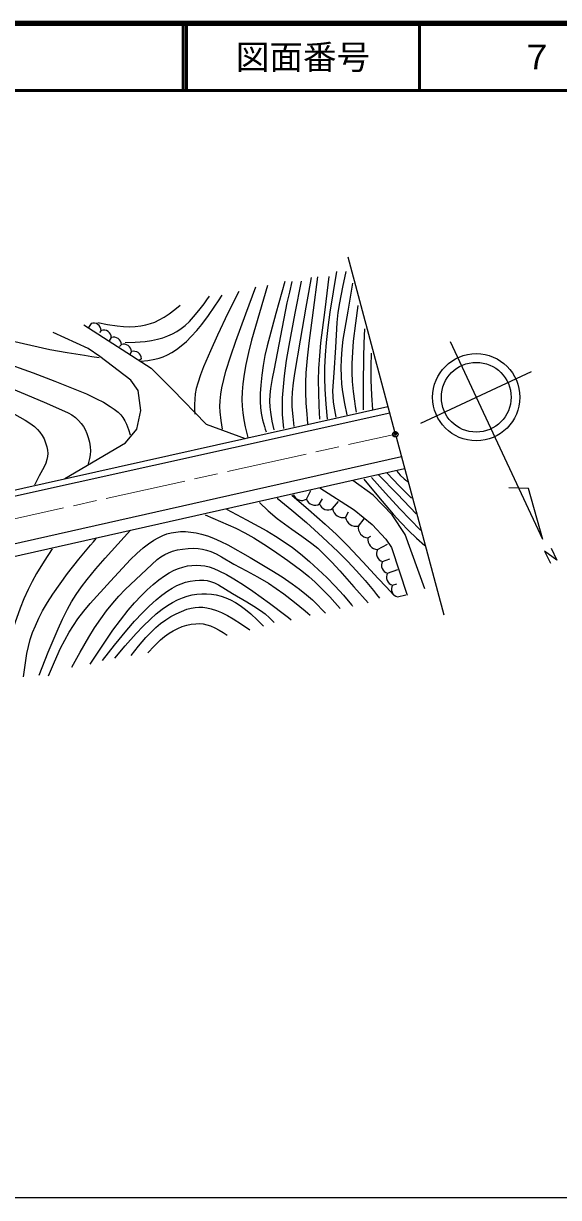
# Model space of a CAD drawing. Units: millimetres, scale not verified. Extents: x 40000 to 680000, y 20000 to 380000.
# Drawn here: x 484975 to 564699, y 205000 to 380000 of the extents above; entities that cross this region are included whole.
import ezdxf
from ezdxf.enums import TextEntityAlignment as Align

# ---------------------------------------------------------------- set-up
doc = ezdxf.new("R2010")
doc.units = ezdxf.units.MM
doc.header["$LTSCALE"] = 1000
doc.header["$PDMODE"] = 32
doc.header["$PDSIZE"] = 500
doc.linetypes.add('CHAIN', pattern=[18.5, 12, -1.5, 3.5, -1.5])
for name, color, linetype, lineweight in [('M-BGD', 7, 'Continuous', 25), ('M-BMK', 2, 'CHAIN', 13), ('M-BMK-OTRS', 5, 'Continuous', 25), ('M-BMK-SRVR', 3, 'Continuous', 25), ('M-TTL', 2, 'Continuous', 140), ('M-TTL-BAND', 7, 'Continuous', 25), ('M-TTL-LINE', 7, 'Continuous', 50)]:
    doc.layers.add(name, color=color, linetype=linetype, lineweight=lineweight)
doc.layers.add('M-OTRS', color=6, linetype='Continuous')
doc.layers.add('M-TTL-TXT', color=7, linetype='Continuous')
doc.styles.add('ＭＳ ゴシック', font='')
doc.styles.get('ＭＳ ゴシック').set_extended_font_data('MS Gothic')

msp = doc.modelspace()

# ---------------------------------------------------------------- linework, layer by layer
at = {"layer": 'M-BGD'}
for p, q in [((493991, 335066), (503987, 328602)), ((495051, 335289), (494658, 334699)), ((494594, 331532), (489380, 333945)), ((496554, 334237), (496279, 333962)), ((498058, 333186), (497753, 332684)), ((496361, 330369), (494594, 331532)), ((499562, 332134), (499277, 331849)), ((501065, 331083), (500751, 330572)), ((500971, 326836), (496361, 330369)), ((502569, 330031), (502274, 329834)), ((503987, 328602), (507176, 325457)), ((502048, 325284), (500971, 326836)), ((502479, 322311), (502048, 325284)), ((507176, 325457), (512174, 320286)), ((440317, 300807), (539276, 322902)), ((501876, 319553), (502479, 322311)), ((539545, 321904), (441403, 300183)), ((512174, 320286), (518015, 318155)), ((500152, 317485), (501876, 319553)), ((491139, 312154), (500152, 317485)), ((444077, 293531), (541283, 315439)), ((541772, 313620), (443711, 291500)), ((537094, 309680), (534073, 311883)), ((527143, 309101), (527791, 310366)), ((529151, 310773), (534263, 307488)), ((529087, 308391), (529550, 309163)), ((531031, 307681), (531911, 308746)), ((539925, 306770), (537094, 309680)), ((532952, 306385), (533392, 307218)), ((534263, 307488), (536935, 305335)), ((541839, 303819), (539925, 306770)), ((534873, 305089), (535753, 306154)), ((536935, 305335), (538968, 303142)), ((536308, 303330), (536725, 303562)), ((538968, 303142), (539805, 301866)), ((544789, 295726), (541839, 303819)), ((537743, 301571), (539225, 302404)), ((539805, 301866), (542158, 294809)), ((538484, 299812), (539549, 300182)), ((539225, 298053), (540752, 298609)), ((539965, 296294), (540613, 296479)), ((540706, 294535), (541956, 294859))]:
    msp.add_line(p, q, dxfattribs=at)
for points in [[(530289, 321013), (530073, 323261), (529918, 325512), (529875, 327120), (529893, 328739), (529977, 330578), (530123, 332424), (530372, 334704), (530681, 336974), (531159, 340006), (531677, 343039)], [(533018, 343039), (532506, 340696), (532054, 338347), (531833, 336898), (531670, 335432), (531488, 331694), (531244, 327942), (531111, 326583), (531038, 325229), (531053, 324395), (531129, 323565), (531309, 322432), (531534, 321300)], [(523919, 341517), (522568, 336761), (521270, 331972), (520941, 330500), (520670, 329008), (520472, 327555), (520333, 326092), (520260, 324849), (520248, 323605), (520295, 322767), (520402, 321927), (520611, 320934), (520883, 319940), (521003, 319536), (521128, 319123)], [(522340, 319433), (522045, 320737), (521811, 322043), (521723, 322860), (521694, 323689), (521729, 324639), (521826, 325591), (522061, 327059), (522359, 328536), (523325, 333451), (524287, 338338), (524649, 339947), (525022, 341555)], [(526362, 341603), (525409, 336809), (524514, 332003), (524137, 329746), (523820, 327480), (523646, 325841), (523532, 324194), (523499, 322954), (523526, 321706), (523606, 320662), (523729, 319625)], [(525309, 319912), (525139, 321393), (525028, 322883), (525018, 323968), (525068, 325053), (525203, 326445), (525401, 327845), (526267, 332782), (527107, 337704), (527496, 339917), (527895, 342130)], [(528805, 342225), (528144, 337286), (527513, 332324), (527261, 330135), (527067, 327933), (526997, 326497), (526986, 325052), (527054, 323419), (527182, 321786), (527249, 321069), (527320, 320343)], [(530477, 342285), (529856, 337340), (529257, 332376), (529072, 330476), (528946, 328561), (528900, 326784), (528914, 324995), (528982, 322999), (529082, 321006)], [(533210, 321684), (532853, 323376), (532556, 325078), (532419, 326238), (532342, 327406), (532320, 328688), (532358, 329981), (532467, 331442), (532635, 332892), (533334, 337108), (534072, 341316)], [(517073, 340071), (515448, 336816), (513881, 333543), (512829, 331200), (511821, 328808), (511352, 327615), (510937, 326397), (510722, 325596), (510565, 324778), (510485, 324009), (510464, 323223), (510480, 322502), (510513, 321779)], [(514631, 319529), (514425, 320807), (514278, 322095), (514245, 322927), (514272, 323770), (514369, 324731), (514527, 325689), (514807, 326938), (515149, 328187), (515855, 330447), (516611, 332671), (518084, 336703), (519611, 340741)], [(521335, 340933), (520125, 336865), (518970, 332772), (518520, 330981), (518126, 329164), (517870, 327724), (517673, 326269), (517572, 325118), (517531, 323956), (517553, 322967), (517635, 321984), (517797, 320922), (518019, 319867), (518210, 319080), (518414, 318284)], [(496035, 335435), (497481, 335145), (498949, 334912), (499866, 334824), (500805, 334795), (501634, 334827), (502457, 334919), (503187, 335058), (503897, 335255), (504555, 335502), (505189, 335805), (505945, 336243), (506677, 336737), (507511, 337362), (508341, 338021)], [(500129, 332448), (501621, 332502), (503116, 332616), (504026, 332743), (504937, 332930), (505721, 333151), (506496, 333433), (507181, 333744), (507846, 334112), (508460, 334525), (509046, 334993), (509700, 335601), (510320, 336260), (511121, 337222), (511879, 338226), (512282, 338785), (512687, 339355)], [(502451, 329689), (503506, 329786), (504554, 329942), (505191, 330095), (505810, 330306), (506455, 330595), (507087, 330945), (507795, 331413), (508471, 331933), (509248, 332612), (509979, 333332), (510781, 334213), (511542, 335140), (512546, 336486), (513501, 337865), (514044, 338679), (514583, 339496)], [(534790, 337964), (534424, 335310), (534117, 332640), (533983, 330987), (533909, 329329), (533905, 327980), (533962, 326623), (534098, 325162), (534295, 323697), (534419, 322887), (534551, 322067)], [(535639, 322402), (535635, 326297), (535691, 330204), (535761, 332338), (535849, 334471)], [(483250, 332706), (486072, 332034), (488905, 331422), (491480, 330953), (494078, 330541), (495176, 330377), (496274, 330216)], [(477025, 331317), (481718, 329636), (486413, 327920), (489649, 326694), (492854, 325416), (494374, 324772), (495873, 324071), (496894, 323532), (497905, 322930), (498511, 322517), (499082, 322054), (499460, 321676), (499791, 321262), (500087, 320777), (500333, 320256), (500620, 319479), (500871, 318676)], [(537040, 322402), (536890, 324616), (536798, 326841), (536800, 328859), (536849, 330877)], [(471040, 330168), (474885, 328813), (478712, 327401), (481987, 326110), (485234, 324765), (488428, 323409), (491618, 321988), (492175, 321648), (492706, 321254), (493160, 320844), (493571, 320392), (493896, 319947), (494168, 319472), (494428, 318886), (494634, 318274), (494804, 317585), (494914, 316884), (494950, 316303), (494926, 315725), (494831, 315147), (494675, 314568), (494615, 314376), (494550, 314175)], [(480859, 323305), (485235, 320895), (485938, 320426), (486610, 319904), (487042, 319501), (487429, 319058), (487756, 318581), (488033, 318069), (488268, 317508), (488450, 316913), (488548, 316406), (488585, 315899), (488558, 315457), (488471, 315026), (488283, 314473), (488034, 313932), (487292, 312562), (486602, 311206)], [(535709, 312077), (537862, 309460), (540067, 306874), (541191, 305641), (542364, 304443), (543562, 303297), (544779, 302170)], [(536849, 312334), (538929, 309974), (541055, 307655), (542583, 306061), (544127, 304481)], [(537854, 312717), (540687, 309835), (543505, 306923)], [(539147, 312956), (540942, 311073), (542786, 309221)], [(540584, 313244), (541112, 312668), (541687, 312132), (541969, 311916), (542260, 311711)], [(520138, 308599), (521450, 307380), (522799, 306209), (523849, 305396), (524945, 304624), (526467, 303586), (527950, 302503), (528815, 301781), (529648, 301006), (530898, 299723), (532108, 298396), (534218, 296032), (536322, 293659)], [(522771, 309269), (524969, 307458), (527134, 305594), (529509, 303439), (531846, 301236), (533241, 299860), (534598, 298434), (535884, 296974), (537131, 295466), (537589, 294898), (538046, 294330)], [(524974, 309700), (527467, 307565), (529923, 305382), (531601, 303812), (533245, 302193), (535563, 299763), (537845, 297283), (538999, 296022), (540153, 294761)], [(512059, 306774), (514339, 305790), (516598, 304749), (517969, 304056), (519310, 303309), (520773, 302412), (522215, 301458), (524351, 299952), (526451, 298397), (527471, 297579), (528452, 296716), (529546, 295651), (530607, 294534), (531382, 293681), (532151, 292821)], [(515206, 307593), (518230, 306012), (521233, 304374), (522536, 303595), (523816, 302760), (525043, 301880), (526243, 300945), (527591, 299810), (528908, 298623), (530184, 297398), (531417, 296131), (532647, 294767), (533832, 293363), (533928, 293248), (534024, 293133)], [(484992, 282606), (485208, 284361), (485482, 286100), (485705, 287152), (485989, 288197), (486336, 289225), (486741, 290234), (487255, 291343), (487829, 292439), (488567, 293703), (489363, 294945), (490437, 296494), (491554, 298001), (493237, 300135), (494969, 302235), (495391, 302740), (495813, 303244)], [(487292, 282844), (488677, 286302), (490121, 289746), (490798, 291232), (491531, 292697), (492148, 293804), (492815, 294878), (493599, 296008), (494440, 297113), (495772, 298727), (497153, 300303), (499019, 302390), (500897, 304471)], [(488726, 282750), (489592, 284824), (490510, 286866), (491121, 288090), (491783, 289282), (492404, 290278), (493075, 291240), (493972, 292401), (494925, 293535), (497921, 296859), (500942, 300122), (501853, 300995), (502813, 301832), (503583, 302425), (504387, 302968), (505048, 303349), (505733, 303675), (506349, 303903), (506984, 304076), (507666, 304194), (508369, 304255), (509137, 304258), (509904, 304201), (510710, 304078), (511499, 303896), (512396, 303624), (513274, 303294), (514363, 302809), (515432, 302267), (518747, 300377), (521997, 298455), (523522, 297504), (525032, 296492), (526116, 295700), (527170, 294853), (528030, 294089), (528848, 293283), (529402, 292693), (529954, 292087)], [(489253, 301711), (488054, 299878), (486904, 298012), (486252, 296847), (485650, 295648), (485040, 294255), (484483, 292833), (483669, 290633), (482910, 288407), (482718, 287632), (482586, 286849), (482530, 286109), (482535, 285353), (482562, 284823), (482597, 284282)], [(492174, 284042), (493402, 286285), (494689, 288509), (495568, 289910), (496497, 291279), (497360, 292448), (498267, 293576), (499181, 294612), (500138, 295606), (502496, 297864), (504916, 300099), (505448, 300499), (506021, 300854), (506586, 301118), (507179, 301328), (507921, 301520), (508691, 301656), (509499, 301747), (510316, 301778), (510985, 301748), (511651, 301657), (512266, 301504), (512873, 301290), (513681, 300925), (514471, 300502), (516327, 299421), (518206, 298397), (519864, 297502), (521493, 296555), (522648, 295799), (523773, 294992), (525381, 293737), (526958, 292429), (527327, 292118), (527703, 291799)], [(494903, 284521), (496582, 287053), (498310, 289550), (499419, 291054), (500584, 292532), (501525, 293638), (502511, 294703), (503387, 295568), (504313, 296396), (505142, 297065), (506008, 297687), (506699, 298116), (507427, 298496), (508065, 298766), (508734, 298984), (509394, 299135), (510075, 299228), (510729, 299258), (511380, 299228), (512003, 299138), (512623, 298987), (513360, 298737), (514080, 298429), (515220, 297847), (516328, 297214), (517752, 296322), (519149, 295377), (521624, 293588), (524075, 291741), (524473, 291438), (524878, 291129)], [(496771, 285048), (498559, 287331), (500393, 289575), (501534, 290886), (502721, 292157), (503717, 293141), (504756, 294083), (505592, 294775), (506463, 295419), (507138, 295849), (507842, 296227), (508456, 296491), (509100, 296702), (509821, 296874), (510568, 296989), (511213, 297039), (511862, 297028), (512362, 296965), (512847, 296844), (513437, 296624), (514010, 296346), (516124, 295038), (518255, 293791), (519300, 293167), (520305, 292497), (520972, 291985), (521609, 291419), (521973, 291065), (522340, 290698)], [(498590, 285383), (500151, 287242), (501765, 289069), (502806, 290163), (503894, 291218), (504760, 291987), (505664, 292709), (506410, 293235), (507196, 293715), (507907, 294082), (508645, 294395), (509370, 294638), (510113, 294824), (510829, 294943), (511562, 295003), (512267, 295000), (512979, 294937), (513704, 294811), (514426, 294624), (515147, 294373), (515843, 294068), (516561, 293681), (517246, 293244), (518055, 292646), (518831, 291996), (519805, 291099), (520760, 290171)], [(501032, 285814), (502096, 287162), (503209, 288474), (503928, 289235), (504697, 289960), (505413, 290554), (506177, 291107), (506942, 291588), (507740, 292018), (508519, 292373), (509331, 292676), (509947, 292852), (510573, 292969), (511126, 293009), (511684, 292989), (512320, 292902), (512961, 292752), (513725, 292503), (514474, 292195), (515356, 291761), (516207, 291276), (517464, 290462), (518701, 289597)], [(503522, 286197), (504437, 287175), (505389, 288104), (506004, 288626), (506663, 289106), (507293, 289489), (507955, 289822), (508626, 290091), (509320, 290305), (509972, 290448), (510633, 290530), (511191, 290543), (511740, 290496), (512286, 290381), (512818, 290206), (513483, 289912), (514143, 289554), (514724, 289200), (515302, 288831)]]:
    msp.add_lwpolyline(points, dxfattribs=at)
for centre, radius, start, end in [((495408, 334199), 1147, 1.90302, 108.16322), ((496912, 333148), 1147, 1.90302, 108.16322), ((498415, 332096), 1147, 1.90302, 108.16322), ((499919, 331044), 1147, 1.90302, 108.16322), ((501423, 329993), 1147, 1.90302, 108.16322), ((526453, 310227), 1321, 198.36729, 301.52051), ((528397, 309517), 1321, 198.36729, 301.52051), ((530341, 308807), 1321, 198.36729, 301.52051), ((532603, 307939), 1593, 189.30994, 282.67509), ((534524, 306643), 1593, 189.30994, 282.67509), ((536396, 304866), 1538, 171.65903, 266.75539), ((537831, 303107), 1538, 171.65903, 266.75539), ((538773, 300969), 1193, 149.70355, 255.96376), ((539514, 299210), 1193, 149.70355, 255.96376), ((540255, 297451), 1193, 149.70355, 255.96376), ((540995, 295692), 1193, 149.70355, 255.96376)]:
    msp.add_arc(centre, radius, start, end, dxfattribs=at)
at = {"layer": 'M-BMK'}
msp.add_line((443124, 297156), (539996, 318688), dxfattribs=at)
at = {"layer": 'M-BMK-OTRS'}
for p, q in [((533281, 345198), (540282, 319161)), ((540490, 318389), (547623, 291862))]:
    msp.add_line(p, q, dxfattribs=at)
at = {"layer": 'M-BMK-SRVR'}
for p, q in [((562350, 303092), (548585, 332533)), ((544196, 320435), (560683, 328143)), ((560224, 310708), (557318, 310785)), ((562350, 303092), (560224, 310708)), ((564430, 299982), (562635, 301364)), ((562635, 301364), (563497, 299544)), ((563580, 301799), (564430, 299982))]:
    msp.add_line(p, q, dxfattribs=at)
for centre, radius in [((552439, 324289), 6500), ((552439, 324289), 5200), ((540386, 318775), 398), ((540386, 318775), 12)]:
    msp.add_circle(centre, radius, dxfattribs=at)
at = {"layer": 'M-OTRS'}
msp.add_point((540294, 318828), dxfattribs=at)
at = {"layer": 'M-TTL'}
msp.add_line((680000, 380000), (40000, 380000), dxfattribs=at)
at = {"layer": 'M-TTL-BAND'}
msp.add_line((40000, 205000), (579000, 205000), dxfattribs=at)
at = {"layer": 'M-TTL-LINE'}
for p, q in [((508747, 380000), (508747, 370000)), ((509247, 380000), (509247, 370000)), ((543997, 380000), (543997, 370000)), ((40000, 370000), (680000, 370000))]:
    msp.add_line(p, q, dxfattribs=at)

# ---------------------------------------------------------------- texts
at = {"layer": 'M-TTL-TXT', "style": 'ＭＳ ゴシック'}
for s, p in [('図面番号', (526622, 375000)), ('７', (561497, 375000))]:
    msp.add_text(s, height=3666, dxfattribs=at).set_placement(p, align=Align.MIDDLE_CENTER)

doc.saveas('drawing.dxf')
